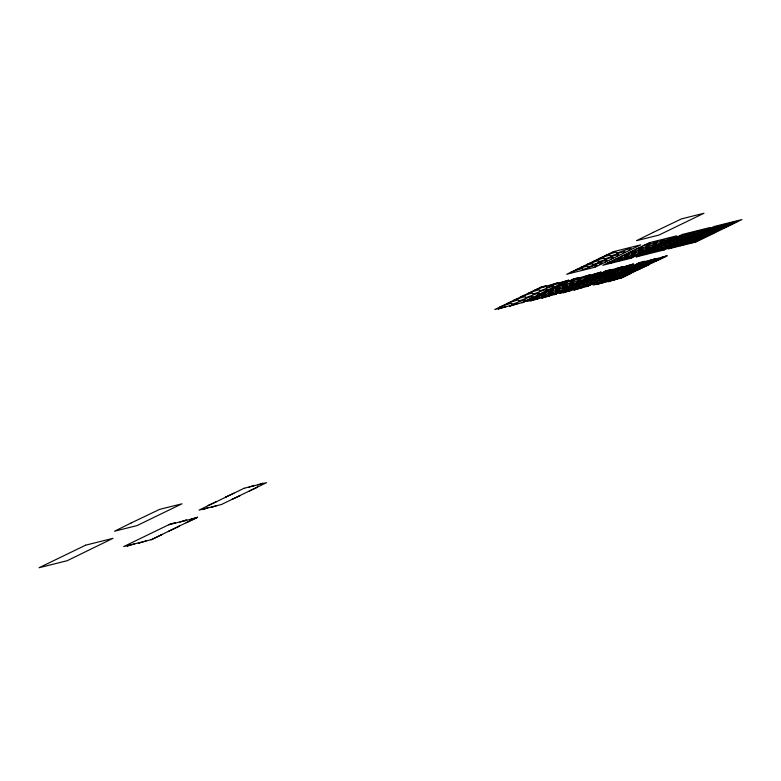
<?xml version="1.0" encoding="UTF-8"?>
<svg xmlns="http://www.w3.org/2000/svg" width="781" height="781" viewBox="0 0 781 781"><rect width="100%" height="100%" fill="white"/><g stroke="black" fill="none" stroke-linecap="round" stroke-linejoin="round"><path stroke-width="1.17" d="M596.889 265.413L594.722 267.151M602.044 262.924L599.876 264.661M607.13 260.454L604.963 262.191M610.996 259.272L613.163 257.535M618.698 254.85L616.531 256.588M624.81 251.892L622.633 253.63M630.98 248.895L628.812 250.633M555.574 294.095L559.792 291.254L548.838 295.774L553.036 292.943L541.858 297.522L546.153 294.662L534.926 299.25L539.085 296.429L531.832 299.162M562.105 290.932L566.323 288.091L555.369 292.611L559.567 289.78L548.389 294.359L552.684 291.498L541.458 296.087L545.616 293.265L538.363 295.989M569.593 287.301L573.81 284.46L562.857 288.98L567.055 286.149L555.877 290.727L560.182 287.867L548.955 292.455L553.104 289.634L545.86 292.367M576.261 284.069L580.468 281.228L569.515 285.758L573.713 282.917L562.545 287.496L566.84 284.635L555.613 289.234L559.772 286.402L552.518 289.136M583.192 280.711L587.41 277.87L576.456 282.39L580.654 279.559L569.476 284.138L573.781 281.277L562.554 285.866L566.703 283.044L559.46 285.778M591.11 276.874L595.317 274.043L584.364 278.563L588.562 275.732L577.393 280.301L581.689 277.45L570.462 282.039L574.621 279.217L567.367 281.941M631.487 257.886L635.695 255.045L624.741 259.565L628.939 256.734L617.771 261.313L622.067 258.452L610.84 263.041L614.998 260.219L607.745 262.953M638.009 254.723L642.226 251.882L631.273 256.402L635.47 253.571L624.302 258.15L628.598 255.289L617.371 259.878L621.52 257.056L614.276 259.79M645.506 251.091L649.724 248.251L638.77 252.78L642.968 249.94L631.79 254.518L636.085 251.658L624.868 256.246L629.017 253.425L621.774 256.158M652.164 247.86L656.382 245.029L645.428 249.549L649.626 246.718L638.448 251.297L642.753 248.436L631.526 253.024L635.675 250.203L628.432 252.927M659.105 244.502L663.323 241.671L652.369 246.191L656.567 243.35L645.389 247.928L649.685 245.068L638.467 249.666L642.617 246.845L635.373 249.569M667.013 240.675L671.23 237.834L660.277 242.354L664.475 239.523L653.297 244.102L657.602 241.241L646.375 245.83L650.524 243.008L643.28 245.742M591.1 284.469L592.672 283.415A7.332 0.576 -23.8 0 0 589.733 283.923A7.332 0.576 -23.8 0 1 586.375 284.753A7.332 0.576 -23.8 0 0 582.87 285.641A7.332 0.576 -23.8 0 1 579.365 286.52A7.332 0.576 -23.8 0 0 575.861 287.398A7.332 0.576 -23.8 0 1 572.317 288.316A7.332 0.576 -23.8 0 0 567.426 289.771L563.667 291.323M595.61 282.283L597.172 281.238A7.332 0.576 -23.8 0 0 594.243 281.736A7.332 0.576 -23.8 0 1 590.885 282.566A7.332 0.576 -23.8 0 0 587.371 283.454A7.332 0.576 -23.8 0 1 583.876 284.333A7.332 0.576 -23.8 0 0 580.371 285.211A7.332 0.576 -23.8 0 1 576.827 286.129A7.332 0.576 -23.8 0 0 571.936 287.593L568.178 289.136M600.111 280.096L601.682 279.051A7.332 0.576 -23.8 0 0 598.754 279.549A7.332 0.576 -23.8 0 1 595.395 280.379A7.332 0.576 -23.8 0 0 591.881 281.267A7.332 0.576 -23.8 0 1 588.386 282.146A7.332 0.576 -23.8 0 0 584.881 283.025A7.332 0.576 -23.8 0 1 581.337 283.942A7.332 0.576 -23.8 0 0 576.437 285.407L572.688 286.949M604.504 277.968L606.076 276.923A7.332 0.576 -23.8 0 0 603.137 277.421A7.332 0.576 -23.8 0 1 599.779 278.251A7.332 0.576 -23.8 0 0 596.274 279.139A7.332 0.576 -23.8 0 1 592.779 280.018A7.332 0.576 -23.8 0 0 589.264 280.906A7.332 0.576 -23.8 0 1 585.73 281.814A7.332 0.576 -23.8 0 0 580.83 283.278L577.071 284.831M608.663 275.957L610.225 274.912A7.332 0.576 -23.8 0 0 607.296 275.41A7.332 0.576 -23.8 0 1 603.938 276.24A7.332 0.576 -23.8 0 0 600.423 277.128A7.332 0.576 -23.8 0 1 596.928 278.007A7.332 0.576 -23.8 0 0 593.423 278.885A7.332 0.576 -23.8 0 1 589.88 279.803A7.332 0.576 -23.8 0 0 584.979 281.267L581.23 282.82M612.812 273.946L614.383 272.901A7.332 0.576 -23.8 0 0 611.445 273.399A7.332 0.576 -23.8 0 1 608.087 274.229A7.332 0.576 -23.8 0 0 604.582 275.117A7.332 0.576 -23.8 0 1 601.087 275.996A7.332 0.576 -23.8 0 0 597.572 276.874A7.332 0.576 -23.8 0 1 594.029 277.792A7.332 0.576 -23.8 0 0 589.138 279.256L585.379 280.799M617.097 271.876L618.669 270.822A7.332 0.576 -23.8 0 0 615.731 271.319A7.332 0.576 -23.8 0 1 612.372 272.159A7.332 0.576 -23.8 0 0 608.868 273.047A7.332 0.576 -23.8 0 1 605.373 273.916A7.332 0.576 -23.8 0 0 601.858 274.805A7.332 0.576 -23.8 0 1 598.314 275.722A7.332 0.576 -23.8 0 0 593.423 277.177L589.665 278.729M621.237 269.865L622.808 268.82A7.332 0.576 -23.8 0 0 619.87 269.318A7.332 0.576 -23.8 0 1 616.512 270.148A7.332 0.576 -23.8 0 0 613.007 271.036A7.332 0.576 -23.8 0 1 609.512 271.915A7.332 0.576 -23.8 0 0 605.997 272.794A7.332 0.576 -23.8 0 1 602.454 273.711A7.332 0.576 -23.8 0 0 597.563 275.176L593.804 276.718M625.63 267.737L627.192 266.692A7.332 0.576 -23.8 0 0 624.263 267.19A7.332 0.576 -23.8 0 1 620.905 268.02A7.332 0.576 -23.8 0 0 617.39 268.908A7.332 0.576 -23.8 0 1 613.895 269.787A7.332 0.576 -23.8 0 0 610.391 270.665A7.332 0.576 -23.8 0 1 606.847 271.583A7.332 0.576 -23.8 0 0 601.956 273.047L598.197 274.6M663.977 249.9L665.549 248.856A7.332 0.576 -23.8 0 0 662.61 249.354A7.332 0.576 -23.8 0 1 659.252 250.184A7.332 0.576 -23.8 0 0 655.747 251.072A7.332 0.576 -23.8 0 1 652.252 251.951A7.332 0.576 -23.8 0 0 648.738 252.839A7.332 0.576 -23.8 0 1 645.194 253.757A7.332 0.576 -23.8 0 0 640.303 255.211L636.544 256.764M668.126 247.889L669.698 246.845A7.332 0.576 -23.8 0 0 666.769 247.343A7.332 0.576 -23.8 0 1 663.411 248.173A7.332 0.576 -23.8 0 0 659.896 249.061A7.332 0.576 -23.8 0 1 656.401 249.94A7.332 0.576 -23.8 0 0 652.896 250.828A7.332 0.576 -23.8 0 1 649.353 251.736A7.332 0.576 -23.8 0 0 644.452 253.2L640.703 254.752M672.636 245.712L674.208 244.658A7.332 0.576 -23.8 0 0 671.279 245.156A7.332 0.576 -23.8 0 1 667.911 245.995A7.332 0.576 -23.8 0 0 664.406 246.884A7.332 0.576 -23.8 0 1 660.911 247.753A7.332 0.576 -23.8 0 0 657.397 248.641A7.332 0.576 -23.8 0 1 653.863 249.559A7.332 0.576 -23.8 0 0 648.962 251.013L645.204 252.566M677.147 243.526L678.718 242.481A7.332 0.576 -23.8 0 0 675.78 242.979A7.332 0.576 -23.8 0 1 672.421 243.809A7.332 0.576 -23.8 0 0 668.917 244.697A7.332 0.576 -23.8 0 1 665.422 245.576A7.332 0.576 -23.8 0 0 661.907 246.454A7.332 0.576 -23.8 0 1 658.373 247.372A7.332 0.576 -23.8 0 0 653.472 248.827L649.714 250.379M681.54 241.397L683.111 240.353A7.332 0.576 -23.8 0 0 680.173 240.851A7.332 0.576 -23.8 0 1 676.815 241.68A7.332 0.576 -23.8 0 0 673.31 242.569A7.332 0.576 -23.8 0 1 669.805 243.447A7.332 0.576 -23.8 0 0 666.3 244.326A7.332 0.576 -23.8 0 1 662.757 245.244A7.332 0.576 -23.8 0 0 657.866 246.708L654.107 248.251M685.689 239.386L687.26 238.342A7.332 0.576 -23.8 0 0 684.322 238.84A7.332 0.576 -23.8 0 1 680.964 239.669A7.332 0.576 -23.8 0 0 677.459 240.558A7.332 0.576 -23.8 0 1 673.964 241.436A7.332 0.576 -23.8 0 0 670.449 242.315A7.332 0.576 -23.8 0 1 666.915 243.233A7.332 0.576 -23.8 0 0 662.015 244.697L658.256 246.24M689.848 237.375L691.41 236.331A7.332 0.576 -23.8 0 0 688.481 236.828A7.332 0.576 -23.8 0 1 685.122 237.658A7.332 0.576 -23.8 0 0 681.608 238.547A7.332 0.576 -23.8 0 1 678.113 239.425A7.332 0.576 -23.8 0 0 674.608 240.304A7.332 0.576 -23.8 0 1 671.064 241.222A7.332 0.576 -23.8 0 0 666.173 242.676L662.415 244.228M694.133 235.296L695.695 234.251A7.332 0.576 -23.8 0 0 692.767 234.749A7.332 0.576 -23.8 0 1 689.408 235.579A7.332 0.576 -23.8 0 0 685.894 236.467A7.332 0.576 -23.8 0 1 682.399 237.346A7.332 0.576 -23.8 0 0 678.894 238.225A7.332 0.576 -23.8 0 1 675.35 239.142A7.332 0.576 -23.8 0 0 670.459 240.607L666.701 242.149M698.273 233.294L699.835 232.25A7.332 0.576 -23.8 0 0 696.906 232.748A7.332 0.576 -23.8 0 1 693.548 233.578A7.332 0.576 -23.8 0 0 690.033 234.466A7.332 0.576 -23.8 0 1 686.538 235.345A7.332 0.576 -23.8 0 0 683.033 236.223A7.332 0.576 -23.8 0 1 679.49 237.141A7.332 0.576 -23.8 0 0 674.599 238.595L670.84 240.148M702.656 231.166L704.228 230.122A7.332 0.576 -23.8 0 0 701.299 230.62A7.332 0.576 -23.8 0 1 697.931 231.449A7.332 0.576 -23.8 0 0 694.426 232.338A7.332 0.576 -23.8 0 1 690.931 233.216A7.332 0.576 -23.8 0 0 687.417 234.095A7.332 0.576 -23.8 0 1 683.883 235.013A7.332 0.576 -23.8 0 0 678.982 236.477L675.223 238.02M596.782 284.069L600.657 281.775A6.433 0.508 -23.8 0 1 606.232 279.081L610.371 277.304A6.453 0.508 -23.8 0 0 615.77 274.697L618.777 272.969A6.463 0.508 -23.8 0 1 624.097 270.402L628.695 268.42A6.443 0.508 -23.8 0 0 634.162 265.765L638.106 263.431M599.505 283.396L603.381 281.101M602.717 282.595L606.583 280.301A6.433 0.508 -23.8 0 1 612.158 277.597L616.297 275.82A6.453 0.508 -23.8 0 0 621.696 273.213L624.702 271.485A6.463 0.508 -23.8 0 1 630.023 268.918L634.621 266.936M605.724 281.843L609.59 279.549M608.243 281.209L612.109 278.915A6.433 0.508 -23.8 0 1 617.683 276.22L621.822 274.434A6.453 0.508 -23.8 0 0 627.221 271.837L630.228 270.109M640.82 262.748L636.896 265.081A6.443 0.508 -23.8 0 1 631.419 267.737L626.821 269.718A6.463 0.508 -23.8 0 0 621.51 272.286L618.513 274.004A6.453 0.508 -23.8 0 1 613.095 276.62L608.955 278.397A6.433 0.508 -23.8 0 0 603.401 281.092M610.967 280.525L614.832 278.241A6.433 0.508 -23.8 0 1 620.407 275.537L624.546 273.76A6.453 0.508 -23.8 0 0 629.945 271.153L632.952 269.425A6.463 0.508 -23.8 0 1 638.272 266.858L642.87 264.876A6.443 0.508 -23.8 0 0 648.337 262.221L652.281 259.888M644.032 261.947L640.098 264.281A6.443 0.508 -23.8 0 1 634.621 266.936M614.169 279.725L618.035 277.431A6.433 0.508 -23.8 0 1 623.609 274.736L627.748 272.959A6.453 0.508 -23.8 0 0 633.147 270.353M643.114 263.529L647.039 261.196M617.175 278.973L621.051 276.679A6.433 0.508 -23.8 0 1 626.626 273.985L630.765 272.208A6.453 0.508 -23.8 0 0 636.164 269.601L639.17 267.873A6.463 0.508 -23.8 0 1 644.491 265.306L649.089 263.324A6.443 0.508 -23.8 0 0 654.556 260.669L658.49 258.335M649.558 260.571L645.633 262.894A6.443 0.508 -23.8 0 1 640.156 265.55L635.549 267.541A6.463 0.508 -23.8 0 0 630.247 270.099M620.514 278.143L624.38 275.849A6.433 0.508 -23.8 0 1 629.955 273.145L634.094 271.368A6.453 0.508 -23.8 0 0 639.493 268.762M671.455 247.968L675.321 245.673A6.433 0.508 -23.8 0 1 680.895 242.969L685.035 241.192A6.453 0.508 -23.8 0 0 690.433 238.586L693.44 236.858M674.179 247.284L678.045 244.99A6.433 0.508 -23.8 0 1 683.619 242.286L687.758 240.509A6.453 0.508 -23.8 0 0 693.157 237.902M655.484 259.087L651.559 261.41A6.443 0.508 -23.8 0 1 646.082 264.076L641.474 266.057A6.463 0.508 -23.8 0 0 636.173 268.625L633.166 270.343M677.381 246.484L681.247 244.189A6.433 0.508 -23.8 0 1 686.821 241.485L690.97 239.708A6.453 0.508 -23.8 0 0 696.369 237.102M680.388 245.732L684.263 243.438A6.433 0.508 -23.8 0 1 689.838 240.733L693.977 238.957A6.453 0.508 -23.8 0 0 699.376 236.35L702.383 234.632A6.463 0.508 -23.8 0 1 707.703 232.064L712.301 230.073A6.443 0.508 -23.8 0 0 717.768 227.417L721.712 225.094M661.829 257.505L657.895 259.829A6.443 0.508 -23.8 0 1 652.418 262.484L647.82 264.466A6.463 0.508 -23.8 0 0 642.519 267.034L639.512 268.762M712.77 227.32L708.845 229.653A6.443 0.508 -23.8 0 1 703.369 232.308L698.761 234.29A6.463 0.508 -23.8 0 0 693.46 236.858M682.906 245.097L686.782 242.813A6.433 0.508 -23.8 0 1 692.347 240.109L696.496 238.332M715.494 226.646L711.569 228.97A6.443 0.508 -23.8 0 1 706.092 231.625L701.484 233.607A6.463 0.508 -23.8 0 0 696.183 236.174L693.177 237.902M685.63 244.424L689.496 242.13A6.433 0.508 -23.8 0 1 695.07 239.425L699.22 237.649A6.453 0.508 -23.8 0 0 704.618 235.042L707.615 233.324A6.463 0.508 -23.8 0 1 712.946 230.746L717.544 228.765A6.443 0.508 -23.8 0 0 723.001 226.109L726.945 223.786M718.696 225.846L714.771 228.169A6.443 0.508 -23.8 0 1 709.294 230.825L704.696 232.806A6.463 0.508 -23.8 0 0 699.385 235.374L696.379 237.102M688.832 243.623L692.708 241.329M691.849 242.871L695.715 240.577A6.433 0.508 -23.8 0 1 701.289 237.873L705.428 236.096A6.453 0.508 -23.8 0 0 710.827 233.49L713.834 231.762A6.463 0.508 -23.8 0 1 719.155 229.194L723.753 227.212A6.443 0.508 -23.8 0 0 729.22 224.557L733.164 222.224M720.297 226.783L724.221 224.459M695.178 242.032L699.044 239.738M730.147 222.975L726.223 225.309A6.443 0.508 -23.8 0 1 720.746 227.964L716.148 229.946A6.463 0.508 -23.8 0 0 710.837 232.513L707.84 234.232M736.493 221.394L732.568 223.717A6.443 0.508 -23.8 0 1 727.091 226.383L722.493 228.364A6.463 0.508 -23.8 0 0 717.183 230.932L714.176 232.65M704.892 233.997L701.914 235.716A6.453 0.508 -23.8 0 1 696.496 238.322M499.781 308.261L498.278 308.993L506.01 306.708M544.826 286.442L546.329 285.709L541.34 286.959L494.793 309.51L522.967 302.472L532.984 297.62L532.232 297.805M551.064 284.88L557.556 282.907L556.052 283.63M510.999 305.459L509.505 306.181L517.237 303.897M562.281 282.078L568.773 280.106L522.225 302.657M532.154 300.168L530.65 300.9L538.392 298.615M577.208 278.348L578.711 277.616L573.723 278.866L527.165 301.417L555.35 294.378L565.356 289.526L564.614 289.712M583.446 276.786L589.928 274.814L588.435 275.537M543.381 297.366L541.877 298.098L549.619 295.804M594.663 273.985L601.155 272.013L554.598 294.564M596.957 281.629L597.699 281.443L587.693 286.295L559.518 293.334L606.066 270.782L611.054 269.533L609.551 270.265M564.497 292.084L563.003 292.816L570.735 290.532M615.789 268.703L622.281 266.731L620.778 267.453M575.724 289.282L574.22 290.015L581.962 287.72M627.006 265.901L633.498 263.929L586.941 286.481L588.513 285.436A7.332 0.576 -23.8 0 0 585.584 285.934A7.332 0.576 -23.8 0 1 582.216 286.764A7.332 0.576 -23.8 0 0 578.711 287.652A7.332 0.576 -23.8 0 1 575.216 288.531A7.332 0.576 -23.8 0 0 571.702 289.409A7.332 0.576 -23.8 0 1 568.168 290.327A7.332 0.576 -23.8 0 0 563.267 291.782L559.518 293.334M598.217 283.835L596.713 284.567L604.455 282.283M643.271 262.016L644.774 261.284L639.785 262.533L593.228 285.085L621.412 278.036L631.419 273.194L630.677 273.379M649.509 260.454L655.991 258.482L654.498 259.204M609.444 281.033L607.94 281.756L615.682 279.471M660.726 257.652L667.218 255.68L620.661 278.231M128.67 545.343L127.166 546.065L134.898 543.781M173.714 523.514L175.217 522.782L170.229 524.031L123.681 546.583L151.856 539.544L161.872 534.692L161.12 534.878M204.153 508.822L202.66 509.544L207.892 507.884M249.002 487.041L254.245 485.382L252.741 486.114M179.952 521.952L186.444 519.98L184.941 520.712M257.73 484.864L262.972 483.205L261.469 483.927M212.881 506.635L211.387 507.367L216.63 505.697M139.887 542.531L138.383 543.264L146.125 540.979M191.169 519.15L197.661 517.178L151.114 539.73M539.837 287.681L568.021 280.643L557.263 285.68M572.219 279.588L600.404 272.549L589.635 277.587M604.562 271.505L632.747 264.466L621.979 269.504M638.282 263.256L666.466 256.217L655.698 261.254M549.756 289.312L550.498 289.126L539.739 294.164M582.128 281.228L582.88 281.033L572.122 286.071M614.481 273.145L615.223 272.95L604.465 277.987M648.191 264.886L648.943 264.7L638.184 269.738M233.9 493.211L225.641 497.038L226.392 496.853M256.754 487.403L257.505 487.217L249.246 491.044M239.24 495.896L239.982 495.701L231.732 499.528M216.376 501.705L208.117 505.532L208.869 505.336M168.725 524.764L196.91 517.715L186.151 522.753M178.644 526.394L179.386 526.209L168.628 531.246M586.99 264.466A25.773 2.021 -23.8 0 1 598.861 261.362M598.978 261.313A10.573 0.83 -23.8 0 0 603.654 260.112A21.312 1.669 -23.8 0 1 613.065 257.574M580.957 267.395A25.773 2.021 -23.8 0 1 592.828 264.281M597.621 263.031A10.573 0.83 -23.8 0 1 592.945 264.232M597.602 263.041A21.312 1.669 -23.8 0 1 607.032 260.493M570.716 272.354A25.773 2.021 -23.8 0 1 582.587 269.24M582.694 269.201A10.573 0.83 -23.8 0 0 587.38 267.99A21.312 1.669 -23.8 0 1 596.791 265.462M575.87 269.855A25.773 2.021 -23.8 0 1 587.742 266.751M592.535 265.501A10.573 0.83 -23.8 0 1 587.849 266.702M592.515 265.511A21.312 1.669 -23.8 0 1 601.946 262.963M604.806 255.836A25.773 2.021 -23.8 0 1 616.687 252.732M616.795 252.683A10.573 0.83 -23.8 0 0 621.471 251.482A21.312 1.669 -23.8 0 1 630.892 248.944M592.525 261.791A25.773 2.021 -23.8 0 1 604.406 258.677M604.514 258.628A10.573 0.83 -23.8 0 0 609.19 257.427A21.312 1.669 -23.8 0 1 618.611 254.889M598.637 258.833A25.773 2.021 -23.8 0 1 610.508 255.719M610.615 255.67A10.573 0.83 -23.8 0 0 615.301 254.469A21.312 1.669 -23.8 0 1 624.712 251.931M714.166 232.66A6.453 0.508 -23.8 0 1 708.767 235.257L704.618 237.043A6.433 0.508 -23.8 0 0 699.063 239.738M707.82 234.241A6.453 0.508 -23.8 0 1 702.422 236.848L698.282 238.625A6.433 0.508 -23.8 0 0 692.718 241.319M720.277 226.793A6.443 0.508 -23.8 0 1 714.82 229.448L710.222 231.43A6.463 0.508 -23.8 0 0 704.911 233.997M643.095 263.529A6.443 0.508 -23.8 0 1 637.638 266.184L633.04 268.166A6.463 0.508 -23.8 0 0 627.729 270.734L624.722 272.452A6.453 0.508 -23.8 0 1 619.313 275.068L615.164 276.845A6.433 0.508 -23.8 0 0 609.61 279.539M534.536 290.249A23.918 1.874 -23.8 0 1 546.505 287.105A9.772 0.771 -23.8 0 0 551.22 285.885A19.671 1.542 -23.8 0 1 558.083 285.28M506.654 303.76A23.918 1.874 -23.8 0 1 518.623 300.617A9.772 0.771 -23.8 0 0 523.348 299.396A19.671 1.542 -23.8 0 1 530.211 298.781M513.39 300.5A23.918 1.874 -23.8 0 1 525.359 297.356A9.772 0.771 -23.8 0 0 530.074 296.136A19.671 1.542 -23.8 0 1 536.938 295.521M520.839 296.887A23.918 1.874 -23.8 0 1 532.808 293.744A9.772 0.771 -23.8 0 0 537.523 292.524A19.671 1.542 -23.8 0 1 544.386 291.918M527.644 293.588A23.918 1.874 -23.8 0 1 539.612 290.444A9.772 0.771 -23.8 0 0 544.337 289.224A19.671 1.542 -23.8 0 1 551.201 288.619M499.694 307.138A23.918 1.874 -23.8 0 1 511.653 303.994A9.772 0.771 -23.8 0 0 516.378 302.774A19.671 1.542 -23.8 0 1 523.241 302.159M613.261 251.716L566.703 274.268L594.888 267.229L640.693 244.863L613.261 251.716M653.365 232.338L636.466 240.694L658.91 235.091L703.964 213.262L681.52 218.875L653.365 232.338M649.372 242.696L602.825 265.247L630.999 258.199L676.805 235.833L649.372 242.696M682.653 234.378L636.105 256.929L664.28 249.881L710.085 227.515L682.653 234.378M714.517 226.412L667.97 248.963L696.144 241.925L741.95 219.559L714.517 226.412M131.062 523.026L114.495 531.226L136.939 525.613L181.993 503.794L159.549 509.397L131.062 523.026M85.598 545.187L39.05 567.738L67.225 560.69L113.03 538.324L85.598 545.187M244.111 488.262L199.067 510.091L221.511 504.477L266.555 482.658L244.111 488.262"/></g></svg>
